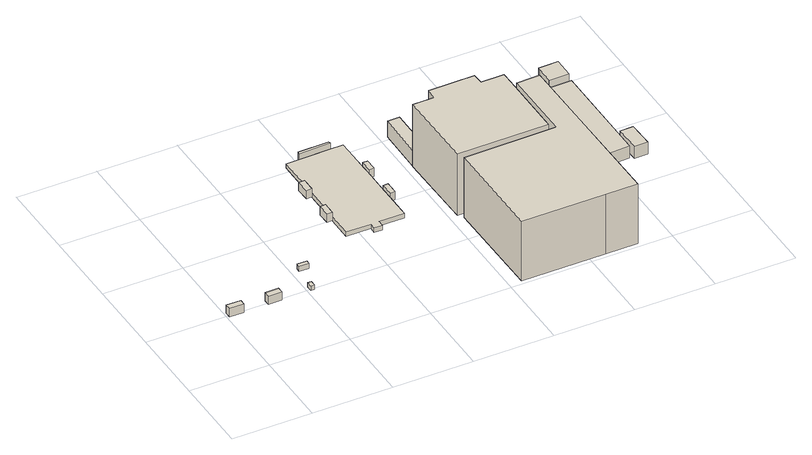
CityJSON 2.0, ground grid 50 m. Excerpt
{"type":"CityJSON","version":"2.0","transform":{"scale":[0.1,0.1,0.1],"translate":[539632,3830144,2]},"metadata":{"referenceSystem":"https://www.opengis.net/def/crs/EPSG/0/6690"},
"CityObjects":{
"building1":{"type":"Building","attributes":{"計測周辺長":25.75,"1/2500図郭":92,"区名":"住之江区","町丁目名称":"南港南３丁目","街区番号":1,"class":"3003","usage":"431","measuredHeight":5.7,"storeysAboveGround":1,"BuildingDetailAttribute.buildingRoofEdgeArea":34.88,"BuildingDetailAttribute.buildingStructureType":"610","BuildingDetailAttribute.buildingStructureOrgType":"2","BuildingDetailAttribute.detailedUsage":"1720","BuildingDetailAttribute.specifiedBuildingCoverageRate":0.6,"BuildingDetailAttribute.surveyYear":2017,"BuildingHighTideRiskAttribute.description":"1","BuildingHighTideRiskAttribute.rank":"2","BuildingHighTideRiskAttribute.depth":2.2,"BuildingIDAttribute.prefecture":"27","BuildingIDAttribute.city":"27125"},"geometry":[{"type":"Solid","lod":"1","boundaries":[[[[0,1,2,3]],[[2,4,5,3]],[[1,6,4,2]],[[0,7,6,1]],[[3,5,7,0]],[[4,6,7,5]]]]}]},
"building2":{"type":"Building","attributes":{"計測周辺長":24.76,"1/2500図郭":92,"区名":"住之江区","町丁目名称":"南港南３丁目","街区番号":1,"class":"3003","usage":"431","measuredHeight":5.7,"storeysAboveGround":1,"BuildingDetailAttribute.buildingRoofEdgeArea":32.34,"BuildingDetailAttribute.buildingStructureType":"610","BuildingDetailAttribute.buildingStructureOrgType":"2","BuildingDetailAttribute.detailedUsage":"1720","BuildingDetailAttribute.specifiedBuildingCoverageRate":0.6,"BuildingDetailAttribute.surveyYear":2017,"BuildingTsunamiRiskAttribute.description":"1","BuildingTsunamiRiskAttribute.rank":"1","BuildingTsunamiRiskAttribute.depth":0.07,"BuildingHighTideRiskAttribute.description":"1","BuildingHighTideRiskAttribute.rank":"2","BuildingHighTideRiskAttribute.depth":2.4,"BuildingIDAttribute.prefecture":"27","BuildingIDAttribute.city":"27125"},"geometry":[{"type":"Solid","lod":"1","boundaries":[[[[8,9,10,11]],[[10,12,13,11]],[[9,14,12,10]],[[8,15,14,9]],[[11,13,15,8]],[[12,14,15,13]]]]}]},
"building3":{"type":"Building","attributes":{"class":"3001","BuildingDetailAttribute.specifiedBuildingCoverageRate":0.6,"BuildingDetailAttribute.surveyYear":2017,"BuildingTsunamiRiskAttribute.description":"1","BuildingTsunamiRiskAttribute.rank":"1","BuildingTsunamiRiskAttribute.depth":0.02,"BuildingHighTideRiskAttribute.description":"1","BuildingHighTideRiskAttribute.rank":"2","BuildingHighTideRiskAttribute.depth":2.52,"BuildingIDAttribute.prefecture":"27","BuildingIDAttribute.city":"27125"},"geometry":[{"type":"Solid","lod":"1","boundaries":[[[[16,17,18,19]],[[18,20,21,19]],[[17,22,20,18]],[[16,23,22,17]],[[19,21,23,16]],[[20,22,23,21]]]]}]},
"building4":{"type":"Building","attributes":{"class":"3001","measuredHeight":3.6,"BuildingDetailAttribute.specifiedBuildingCoverageRate":0.6,"BuildingDetailAttribute.surveyYear":2017,"BuildingTsunamiRiskAttribute.description":"1","BuildingTsunamiRiskAttribute.rank":"2","BuildingTsunamiRiskAttribute.depth":0.78,"BuildingIDAttribute.prefecture":"27","BuildingIDAttribute.city":"27125"},"geometry":[{"type":"Solid","lod":"1","boundaries":[[[[24,25,26,27]],[[26,28,29,27]],[[25,30,28,26]],[[24,31,30,25]],[[27,29,31,24]],[[28,30,31,29]]]]}]},
"building5":{"type":"Building","attributes":{"計測周辺長":250.72,"1/2500図郭":93,"区名":"住之江区","町丁目名称":"南港南２丁目","街区番号":11,"class":"3003","usage":"431","measuredHeight":5.7,"storeysAboveGround":1,"BuildingDetailAttribute.buildingRoofEdgeArea":2710.13,"BuildingDetailAttribute.buildingStructureType":"610","BuildingDetailAttribute.buildingStructureOrgType":"2","BuildingDetailAttribute.detailedUsage":"1720","BuildingDetailAttribute.specifiedBuildingCoverageRate":0.6,"BuildingDetailAttribute.surveyYear":2017,"BuildingTsunamiRiskAttribute.description":"1","BuildingTsunamiRiskAttribute.rank":"1","BuildingTsunamiRiskAttribute.depth":0.21,"BuildingHighTideRiskAttribute.description":"1","BuildingHighTideRiskAttribute.rank":"2","BuildingHighTideRiskAttribute.depth":2.71,"BuildingIDAttribute.prefecture":"27","BuildingIDAttribute.city":"27125"},"geometry":[{"type":"Solid","lod":"1","boundaries":[[[[32,33,34,35]],[[34,36,37,35]],[[33,38,36,34]],[[32,39,38,33]],[[35,37,39,32]],[[36,38,39,37]]]]}]},
"building6":{"type":"Building","attributes":{"計測周辺長":250.72,"1/2500図郭":93,"区名":"住之江区","町丁目名称":"南港南２丁目","街区番号":11,"class":"3003","usage":"431","measuredHeight":5.6,"storeysAboveGround":1,"BuildingDetailAttribute.buildingRoofEdgeArea":2710.13,"BuildingDetailAttribute.buildingStructureType":"610","BuildingDetailAttribute.buildingStructureOrgType":"2","BuildingDetailAttribute.detailedUsage":"1720","BuildingDetailAttribute.specifiedBuildingCoverageRate":0.6,"BuildingDetailAttribute.surveyYear":2017,"BuildingTsunamiRiskAttribute.description":"1","BuildingTsunamiRiskAttribute.rank":"1","BuildingTsunamiRiskAttribute.depth":0.21,"BuildingHighTideRiskAttribute.description":"1","BuildingHighTideRiskAttribute.rank":"2","BuildingHighTideRiskAttribute.depth":2.71,"BuildingIDAttribute.prefecture":"27","BuildingIDAttribute.city":"27125"},"geometry":[{"type":"Solid","lod":"1","boundaries":[[[[40,41,42,43]],[[42,44,45,43]],[[41,46,44,42]],[[40,47,46,41]],[[43,45,47,40]],[[44,46,47,45]]]]}]},
"building7":{"type":"Building","attributes":{"計測周辺長":250.72,"1/2500図郭":93,"区名":"住之江区","町丁目名称":"南港南２丁目","街区番号":11,"class":"3001","usage":"431","storeysAboveGround":1,"BuildingDetailAttribute.buildingRoofEdgeArea":2710.13,"BuildingDetailAttribute.buildingStructureType":"610","BuildingDetailAttribute.buildingStructureOrgType":"2","BuildingDetailAttribute.detailedUsage":"1720","BuildingDetailAttribute.specifiedBuildingCoverageRate":0.6,"BuildingDetailAttribute.surveyYear":2017,"BuildingTsunamiRiskAttribute.description":"1","BuildingTsunamiRiskAttribute.rank":"1","BuildingTsunamiRiskAttribute.depth":0.05,"BuildingHighTideRiskAttribute.description":"1","BuildingHighTideRiskAttribute.rank":"2","BuildingHighTideRiskAttribute.depth":2.73,"BuildingIDAttribute.prefecture":"27","BuildingIDAttribute.city":"27125"},"geometry":[{"type":"Solid","lod":"1","boundaries":[[[[48,49,50,51,52,53,54,55,56,57,58,59,60,61,62,63,64,65]],[[64,66,67,65]],[[63,68,66,64]],[[62,69,68,63]],[[61,70,69,62]],[[60,71,70,61]],[[59,72,71,60]],[[58,73,72,59]],[[57,74,73,58]],[[56,75,74,57]],[[55,76,75,56]],[[54,77,76,55]],[[53,78,77,54]],[[52,79,78,53]],[[51,80,79,52]],[[50,81,80,51]],[[49,82,81,50]],[[48,83,82,49]],[[65,67,83,48]],[[66,68,69,70,71,72,73,74,75,76,77,78,79,80,81,82,83,67]]]]}]},
"building8":{"type":"Building","attributes":{"計測周辺長":250.72,"1/2500図郭":93,"区名":"住之江区","町丁目名称":"南港南２丁目","街区番号":11,"class":"3003","usage":"431","measuredHeight":6.5,"storeysAboveGround":1,"BuildingDetailAttribute.buildingRoofEdgeArea":2710.13,"BuildingDetailAttribute.buildingStructureType":"610","BuildingDetailAttribute.buildingStructureOrgType":"2","BuildingDetailAttribute.detailedUsage":"1720","BuildingDetailAttribute.specifiedBuildingCoverageRate":0.6,"BuildingDetailAttribute.surveyYear":2017,"BuildingTsunamiRiskAttribute.description":"1","BuildingTsunamiRiskAttribute.rank":"1","BuildingTsunamiRiskAttribute.depth":0.16,"BuildingHighTideRiskAttribute.description":"1","BuildingHighTideRiskAttribute.rank":"2","BuildingHighTideRiskAttribute.depth":2.7,"BuildingIDAttribute.prefecture":"27","BuildingIDAttribute.city":"27125"},"geometry":[{"type":"Solid","lod":"1","boundaries":[[[[84,85,86,87]],[[86,88,89,87]],[[85,90,88,86]],[[84,91,90,85]],[[87,89,91,84]],[[88,90,91,89]]]]}]},
"building9":{"type":"Building","attributes":{"計測周辺長":250.72,"1/2500図郭":93,"区名":"住之江区","町丁目名称":"南港南２丁目","街区番号":11,"class":"3003","usage":"431","measuredHeight":5.8,"storeysAboveGround":1,"BuildingDetailAttribute.buildingRoofEdgeArea":2710.13,"BuildingDetailAttribute.buildingStructureType":"610","BuildingDetailAttribute.buildingStructureOrgType":"2","BuildingDetailAttribute.detailedUsage":"1720","BuildingDetailAttribute.specifiedBuildingCoverageRate":0.6,"BuildingDetailAttribute.surveyYear":2017,"BuildingTsunamiRiskAttribute.description":"1","BuildingTsunamiRiskAttribute.rank":"1","BuildingTsunamiRiskAttribute.depth":0.08,"BuildingHighTideRiskAttribute.description":"1","BuildingHighTideRiskAttribute.rank":"2","BuildingHighTideRiskAttribute.depth":2.79,"BuildingIDAttribute.prefecture":"27","BuildingIDAttribute.city":"27125"},"geometry":[{"type":"Solid","lod":"1","boundaries":[[[[92,93,94,95]],[[94,96,97,95]],[[93,98,96,94]],[[92,99,98,93]],[[95,97,99,92]],[[96,98,99,97]]]]}]},
"building10":{"type":"Building","attributes":{"計測周辺長":250.72,"1/2500図郭":93,"区名":"住之江区","町丁目名称":"南港南２丁目","街区番号":11,"class":"3003","usage":"431","measuredHeight":5.6,"storeysAboveGround":1,"BuildingDetailAttribute.buildingRoofEdgeArea":2710.13,"BuildingDetailAttribute.buildingStructureType":"610","BuildingDetailAttribute.buildingStructureOrgType":"2","BuildingDetailAttribute.detailedUsage":"1720","BuildingDetailAttribute.specifiedBuildingCoverageRate":0.6,"BuildingDetailAttribute.surveyYear":2017,"BuildingTsunamiRiskAttribute.description":"1","BuildingTsunamiRiskAttribute.rank":"1","BuildingTsunamiRiskAttribute.depth":0.02,"BuildingHighTideRiskAttribute.description":"1","BuildingHighTideRiskAttribute.rank":"2","BuildingHighTideRiskAttribute.depth":2.72,"BuildingIDAttribute.prefecture":"27","BuildingIDAttribute.city":"27125"},"geometry":[{"type":"Solid","lod":"1","boundaries":[[[[100,101,102,103]],[[102,104,105,103]],[[101,106,104,102]],[[100,107,106,101]],[[103,105,107,100]],[[104,106,107,105]]]]}]},
"building11":{"type":"Building","attributes":{"計測周辺長":75.26,"1/2500図郭":93,"区名":"住之江区","町丁目名称":"南港南２丁目","街区番号":12,"class":"3001","usage":"401","measuredHeight":10.8,"storeysAboveGround":3,"BuildingDetailAttribute.buildingRoofEdgeArea":229.32,"BuildingDetailAttribute.buildingStructureType":"603","BuildingDetailAttribute.buildingStructureOrgType":"3","BuildingDetailAttribute.detailedUsage":"1310","BuildingDetailAttribute.specifiedBuildingCoverageRate":0.6,"BuildingDetailAttribute.surveyYear":2017,"BuildingHighTideRiskAttribute.description":"1","BuildingHighTideRiskAttribute.rank":"2","BuildingHighTideRiskAttribute.depth":2.43,"BuildingIDAttribute.prefecture":"27","BuildingIDAttribute.city":"27125"},"geometry":[{"type":"Solid","lod":"1","boundaries":[[[[108,109,110,111,112]],[[111,113,114,112]],[[110,115,113,111]],[[109,116,115,110]],[[108,117,116,109]],[[112,114,117,108]],[[113,115,116,117,114]]]]}]},
"building12":{"type":"Building","attributes":{"計測周辺長":368.99,"1/2500図郭":93,"区名":"住之江区","町丁目名称":"南港南２丁目","街区番号":12,"class":"3002","usage":"431","measuredHeight":40.8,"storeysAboveGround":5,"BuildingDetailAttribute.buildingRoofEdgeArea":5490.67,"BuildingDetailAttribute.buildingStructureType":"610","BuildingDetailAttribute.buildingStructureOrgType":"2","BuildingDetailAttribute.detailedUsage":"1720","BuildingDetailAttribute.specifiedBuildingCoverageRate":0.6,"BuildingDetailAttribute.surveyYear":2017,"BuildingTsunamiRiskAttribute.description":"1","BuildingTsunamiRiskAttribute.rank":"1","BuildingTsunamiRiskAttribute.depth":0.01,"BuildingHighTideRiskAttribute.description":"1","BuildingHighTideRiskAttribute.rank":"2","BuildingHighTideRiskAttribute.depth":2.7,"BuildingIDAttribute.prefecture":"27","BuildingIDAttribute.city":"27125"},"geometry":[{"type":"Solid","lod":"1","boundaries":[[[[118,119,120,121,122,123,124,125]],[[124,126,127,125]],[[123,128,126,124]],[[122,129,128,123]],[[121,130,129,122]],[[120,131,130,121]],[[119,132,131,120]],[[118,133,132,119]],[[125,127,133,118]],[[126,128,129,130,131,132,133,127]]]]}]},
"building13":{"type":"Building","attributes":{"計測周辺長":229.3,"1/2500図郭":93,"区名":"住之江区","町丁目名称":"南港南２丁目","街区番号":12,"class":"3002","usage":"431","measuredHeight":42.3,"storeysAboveGround":4,"BuildingDetailAttribute.buildingRoofEdgeArea":3121.73,"BuildingDetailAttribute.buildingStructureType":"603","BuildingDetailAttribute.buildingStructureOrgType":"3","BuildingDetailAttribute.detailedUsage":"1720","BuildingDetailAttribute.specifiedBuildingCoverageRate":0.6,"BuildingDetailAttribute.surveyYear":2017,"BuildingTsunamiRiskAttribute.description":"1","BuildingTsunamiRiskAttribute.rank":"1","BuildingTsunamiRiskAttribute.depth":0.01,"BuildingHighTideRiskAttribute.description":"1","BuildingHighTideRiskAttribute.rank":"2","BuildingHighTideRiskAttribute.depth":2.51,"BuildingIDAttribute.prefecture":"27","BuildingIDAttribute.city":"27125"},"geometry":[{"type":"Solid","lod":"1","boundaries":[[[[134,135,136,137,138,139,140,141,142,143]],[[142,144,145,143]],[[141,146,144,142]],[[140,147,146,141]],[[139,148,147,140]],[[138,149,148,139]],[[137,150,149,138]],[[136,151,150,137]],[[135,152,151,136]],[[134,153,152,135]],[[143,145,153,134]],[[144,146,147,148,149,150,151,152,153,145]]]]}]},
"building14":{"type":"Building","attributes":{"計測周辺長":187.3,"1/2500図郭":93,"区名":"住之江区","町丁目名称":"南港南２丁目","街区番号":12,"class":"3003","usage":"431","measuredHeight":6.4,"storeysAboveGround":1,"BuildingDetailAttribute.buildingRoofEdgeArea":776.45,"BuildingDetailAttribute.buildingStructureType":"610","BuildingDetailAttribute.buildingStructureOrgType":"2","BuildingDetailAttribute.detailedUsage":"1720","BuildingDetailAttribute.specifiedBuildingCoverageRate":0.6,"BuildingDetailAttribute.surveyYear":2017,"BuildingHighTideRiskAttribute.description":"1","BuildingHighTideRiskAttribute.rank":"2","BuildingHighTideRiskAttribute.depth":2.67,"BuildingIDAttribute.prefecture":"27","BuildingIDAttribute.city":"27125"},"geometry":[{"type":"Solid","lod":"1","boundaries":[[[[112,154,155,156,157,158,159,160,161,108]],[[161,162,163,108]],[[160,164,162,161]],[[159,165,164,160]],[[158,166,165,159]],[[157,167,166,158]],[[156,168,167,157]],[[155,169,168,156]],[[154,170,169,155]],[[112,171,170,154]],[[108,163,171,112]],[[162,164,165,166,167,168,169,170,171,163]]]]}]},
"building15":{"type":"Building","attributes":{"計測周辺長":21.51,"1/2500図郭":93,"区名":"住之江区","町丁目名称":"南港南２丁目","街区番号":12,"class":"3001","usage":"431","measuredHeight":3.2,"storeysAboveGround":1,"BuildingDetailAttribute.buildingRoofEdgeArea":27.88,"BuildingDetailAttribute.buildingStructureType":"610","BuildingDetailAttribute.buildingStructureOrgType":"2","BuildingDetailAttribute.detailedUsage":"1720","BuildingDetailAttribute.specifiedBuildingCoverageRate":0.6,"BuildingDetailAttribute.surveyYear":2017,"BuildingHighTideRiskAttribute.description":"1","BuildingHighTideRiskAttribute.rank":"2","BuildingHighTideRiskAttribute.depth":2.43,"BuildingIDAttribute.prefecture":"27","BuildingIDAttribute.city":"27125"},"geometry":[{"type":"Solid","lod":"1","boundaries":[[[[172,173,174,175]],[[174,176,177,175]],[[173,178,176,174]],[[172,179,178,173]],[[175,177,179,172]],[[176,178,179,177]]]]}]},
"building16":{"type":"Building","attributes":{"class":"3001","BuildingDetailAttribute.specifiedBuildingCoverageRate":0.6,"BuildingDetailAttribute.surveyYear":2017,"BuildingHighTideRiskAttribute.description":"1","BuildingHighTideRiskAttribute.rank":"2","BuildingHighTideRiskAttribute.depth":2.7,"BuildingIDAttribute.prefecture":"27","BuildingIDAttribute.city":"27125"},"geometry":[{"type":"Solid","lod":"1","boundaries":[[[[180,181,182,183]],[[182,184,185,183]],[[181,186,184,182]],[[180,187,186,181]],[[183,185,187,180]],[[184,186,187,185]]]]}]},
"building17":{"type":"Building","attributes":{"計測周辺長":81.26,"1/2500図郭":93,"区名":"住之江区","町丁目名称":"南港南２丁目","街区番号":12,"class":"3003","usage":"401","measuredHeight":4.8,"storeysAboveGround":1,"BuildingDetailAttribute.buildingRoofEdgeArea":245.19,"BuildingDetailAttribute.buildingStructureType":"610","BuildingDetailAttribute.buildingStructureOrgType":"2","BuildingDetailAttribute.detailedUsage":"1310","BuildingDetailAttribute.specifiedBuildingCoverageRate":0.6,"BuildingDetailAttribute.surveyYear":2017,"BuildingHighTideRiskAttribute.description":"1","BuildingHighTideRiskAttribute.rank":"2","BuildingHighTideRiskAttribute.depth":2.42,"BuildingIDAttribute.prefecture":"27","BuildingIDAttribute.city":"27125"},"geometry":[{"type":"Solid","lod":"1","boundaries":[[[[188,189,190,191,192,193,194]],[[193,195,196,194]],[[192,197,195,193]],[[191,198,197,192]],[[190,199,198,191]],[[189,200,199,190]],[[188,201,200,189]],[[194,196,201,188]],[[195,197,198,199,200,201,196]]]]}]},
"building18":{"type":"Building","attributes":{"計測周辺長":171.52,"1/2500図郭":93,"区名":"住之江区","町丁目名称":"南港南２丁目","街区番号":12,"class":"3001","usage":"431","measuredHeight":8.4,"storeysAboveGround":2,"BuildingDetailAttribute.buildingRoofEdgeArea":1217.34,"BuildingDetailAttribute.buildingStructureType":"610","BuildingDetailAttribute.buildingStructureOrgType":"2","BuildingDetailAttribute.detailedUsage":"1720","BuildingDetailAttribute.specifiedBuildingCoverageRate":0.6,"BuildingDetailAttribute.surveyYear":2017,"BuildingHighTideRiskAttribute.description":"1","BuildingHighTideRiskAttribute.rank":"2","BuildingHighTideRiskAttribute.depth":2.44,"BuildingIDAttribute.prefecture":"27","BuildingIDAttribute.city":"27125"},"geometry":[{"type":"Solid","lod":"1","boundaries":[[[[202,203,204,205,206,207]],[[206,208,209,207]],[[205,210,208,206]],[[204,211,210,205]],[[203,212,211,204]],[[202,213,212,203]],[[207,209,213,202]],[[208,210,211,212,213,209]]]]}]},
"building19":{"type":"Building","attributes":{"計測周辺長":49.51,"1/2500図郭":93,"区名":"住之江区","町丁目名称":"南港南２丁目","街区番号":12,"class":"3001","usage":"431","measuredHeight":8.2,"storeysAboveGround":1,"BuildingDetailAttribute.buildingRoofEdgeArea":137.16,"BuildingDetailAttribute.buildingStructureType":"610","BuildingDetailAttribute.buildingStructureOrgType":"2","BuildingDetailAttribute.detailedUsage":"1720","BuildingDetailAttribute.specifiedBuildingCoverageRate":0.6,"BuildingDetailAttribute.surveyYear":2017,"BuildingHighTideRiskAttribute.description":"1","BuildingHighTideRiskAttribute.rank":"2","BuildingHighTideRiskAttribute.depth":2.33,"BuildingIDAttribute.prefecture":"27","BuildingIDAttribute.city":"27125"},"geometry":[{"type":"Solid","lod":"1","boundaries":[[[[214,215,216,217]],[[216,218,219,217]],[[215,220,218,216]],[[214,221,220,215]],[[217,219,221,214]],[[218,220,221,219]]]]}]},
"building20":{"type":"Building","attributes":{"計測周辺長":50.5,"1/2500図郭":93,"区名":"住之江区","町丁目名称":"南港南２丁目","街区番号":12,"class":"3002","usage":"401","measuredHeight":11.8,"storeysAboveGround":3,"BuildingDetailAttribute.buildingRoofEdgeArea":159.31,"BuildingDetailAttribute.buildingStructureType":"610","BuildingDetailAttribute.buildingStructureOrgType":"2","BuildingDetailAttribute.detailedUsage":"1310","BuildingDetailAttribute.specifiedBuildingCoverageRate":0.6,"BuildingDetailAttribute.surveyYear":2017,"BuildingHighTideRiskAttribute.description":"1","BuildingHighTideRiskAttribute.rank":"2","BuildingHighTideRiskAttribute.depth":2.26,"BuildingIDAttribute.prefecture":"27","BuildingIDAttribute.city":"27125"},"geometry":[{"type":"Solid","lod":"1","boundaries":[[[[222,223,224,225,226,227]],[[226,228,229,227]],[[225,230,228,226]],[[224,231,230,225]],[[223,232,231,224]],[[222,233,232,223]],[[227,229,233,222]],[[228,230,231,232,233,229]]]]}]}
},
"vertices":[
[4,470,16],[4,510,16],[94,508,16],[94,470,16],[94,508,73],[94,470,73],[4,510,73],[4,470,73],
[244,469,17],[244,507,17],[329,508,17],[331,470,17],[329,508,73],[331,470,73],[244,507,73],[244,469,73],
[510,474,15],[510,511,15],[534,511,15],[534,474,15],[534,511,45],[534,474,45],[510,511,45],[510,474,45],
[545,673,1],[546,699,1],[606,697,1],[605,672,1],[606,697,37],[605,672,37],[546,699,37],[545,673,37],
[916,983,13],[884,983,13],[880,1061,13],[918,1066,13],[880,1061,70],[918,1066,70],[884,983,70],[916,983,70],
[919,1226,14],[884,1223,14],[880,1311,14],[920,1313,14],[880,1311,70],[920,1313,70],[884,1223,70],[919,1226,70],
[1278,1534,10],[1278,1309,10],[1279,1232,10],[1278,1070,10],[1278,987,10],[1278,822,10],[1122,825,10],[1120,784,10],[1068,784,10],[1070,823,10],[915,824,10],[916,983,10],[918,1066,10],[919,1226,10],[920,1313,10],[921,1528,10],[1003,1529,10],[1198,1534,10],[1003,1529,40],[1198,1534,40],[921,1528,40],[920,1313,40],[919,1226,40],[918,1066,40],[916,983,40],[915,824,40],[1070,823,40],[1068,784,40],[1120,784,40],[1122,825,40],[1278,822,40],[1278,987,40],[1278,1070,40],[1279,1232,40],[1278,1309,40],[1278,1534,40],
[1003,1529,14],[1003,1547,14],[1195,1549,14],[1198,1534,14],[1195,1549,79],[1198,1534,79],[1003,1547,79],[1003,1529,79],
[1278,1070,11],[1310,1072,11],[1310,994,11],[1278,987,11],[1310,994,68],[1278,987,68],[1310,1072,68],[1278,1070,68],
[1278,1309,11],[1309,1308,11],[1310,1235,11],[1279,1232,11],[1310,1235,68],[1279,1232,68],[1309,1308,68],[1278,1309,68],
[1614,1213,15],[1536,1212,15],[1541,1512,15],[1616,1513,15],[1615,1343,15],[1616,1513,123],[1615,1343,123],[1541,1512,123],[1536,1212,123],[1614,1213,123],
[2290,7,16],[2088,7,16],[1568,5,16],[1564,667,16],[2139,676,16],[2137,1131,16],[2284,1135,16],[2287,672,16],[2284,1135,424],[2287,672,424],[2137,1131,424],[2139,676,424],[1564,667,424],[1568,5,424],[2088,7,424],[2290,7,424],
[1614,1213,14],[1666,1213,14],[1673,1283,14],[1960,1286,14],[1963,1216,14],[2106,1218,14],[2107,1148,14],[2106,703,14],[1541,700,14],[1536,1212,14],[1541,700,437],[1536,1212,437],[2106,703,437],[2107,1148,437],[2106,1218,437],[1963,1216,437],[1960,1286,437],[1673,1283,437],[1666,1213,437],[1614,1213,437],
[2292,1342,15],[2292,1155,15],[2107,1148,15],[2106,1218,15],[1963,1216,15],[1960,1286,15],[1673,1283,15],[1666,1213,15],[1666,1213,78],[1614,1213,78],[1673,1283,78],[1960,1286,78],[1963,1216,78],[2106,1218,78],[2107,1148,78],[2292,1155,78],[2292,1342,78],[1615,1343,78],
[2378,778,15],[2420,779,15],[2421,716,15],[2376,713,15],[2421,716,47],[2376,713,47],[2420,779,47],[2378,778,47],
[2289,1561,14],[2350,1562,14],[2351,1520,14],[2289,1520,14],[2351,1520,44],[2289,1520,44],[2350,1562,44],[2289,1561,44],
[2491,1419,15],[2436,1419,15],[2437,1389,15],[2438,1234,15],[2373,1230,15],[2365,1515,15],[2490,1517,15],[2365,1515,63],[2490,1517,63],[2373,1230,63],[2438,1234,63],[2437,1389,63],[2436,1419,63],[2491,1419,63],
[2617,1393,16],[2619,1393,16],[2618,718,16],[2441,709,16],[2438,1234,16],[2437,1389,16],[2438,1234,99],[2437,1389,99],[2441,709,99],[2618,718,99],[2619,1393,99],[2617,1393,99],
[2637,863,17],[2719,864,17],[2723,702,17],[2638,698,17],[2723,702,99],[2638,698,99],[2719,864,99],[2637,863,99],
[2490,1537,16],[2615,1540,16],[2614,1410,16],[2491,1409,16],[2491,1419,16],[2490,1517,16],[2491,1419,134],[2490,1517,134],[2491,1409,134],[2614,1410,134],[2615,1540,134],[2490,1537,134]
]}
